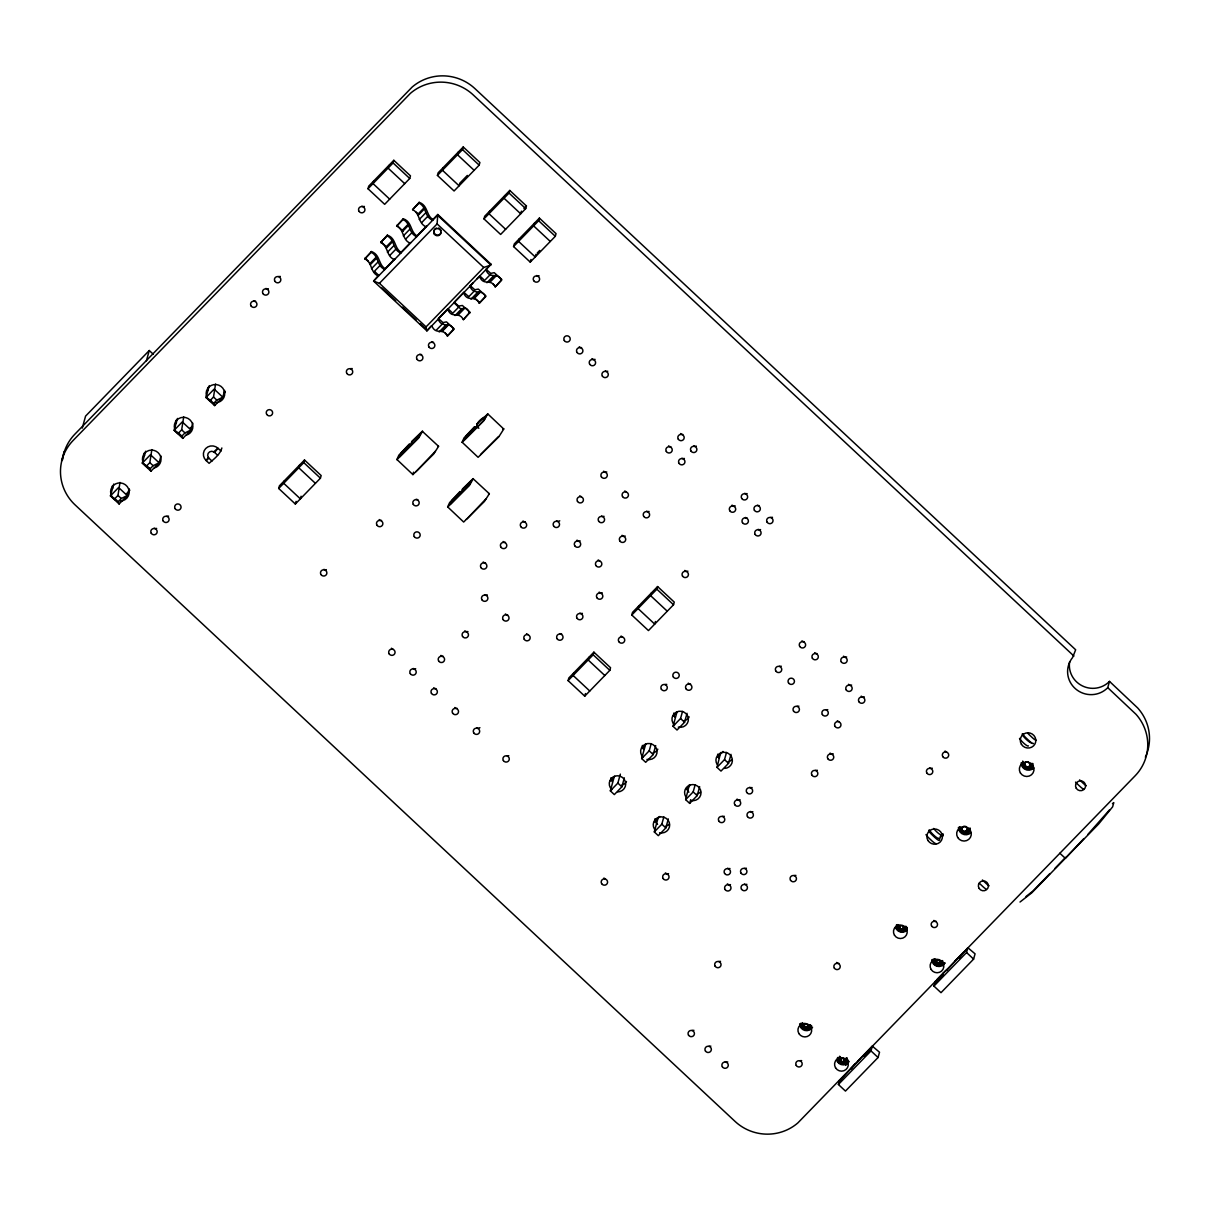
<?xml version="1.0" encoding="UTF-8"?>
<svg xmlns="http://www.w3.org/2000/svg" width="1210" height="1210" viewBox="0 0 1210 1210"><rect width="100%" height="100%" fill="white"/><g stroke="black" fill="none" stroke-linecap="round" stroke-linejoin="round"><path stroke-width="1.5" d="M431.032 326.095L426.903 330.874L426.056 326.897L483.728 267.486L490.852 265.02L437.551 215.229L373.603 281.098L379.426 283.321L437.097 223.926L437.763 214.488L491.063 264.264L426.903 330.874L373.603 281.098L377.732 276.303M113.74 484.045L110.443 495.903L114.859 498.626L117.975 495.419L120.002 482.427M145.578 451.239L142.296 463.097L146.713 465.82L149.828 462.628L151.855 449.621M177.431 418.448L174.149 430.291L178.566 433.029L181.666 429.822L183.708 416.83M209.285 385.642L205.987 397.5L210.404 400.223L213.52 397.016L215.546 384.024M802.411 1023.146L804.242 1025.339L800.99 1023.357C799.356 1029.211 808.431 1032.659 811.169 1027.245C808.31 1028.303 806.692 1021.195 804.242 1025.339C804.59 1030.209 809.445 1024.658 811.668 1025.944L807.841 1025.747L810.488 1024.946M839.044 1057.374C839.407 1061.578 844.398 1055.634 844.444 1060.444C841.918 1064.588 840.133 1057.525 837.622 1057.585C835.808 1064.255 846.879 1066.948 848.316 1060.172M897.956 924.742L899.786 926.951L896.534 924.954C894.901 930.823 903.976 934.271 906.713 928.856C903.855 929.9 902.236 922.791 899.786 926.951C900.134 931.821 904.989 926.27 907.213 927.541L903.386 927.344L906.033 926.542M940.034 961.572L938.264 963.402L936.374 961.632L938.143 959.817L940.034 961.572L942.59 961.708M970.314 828.169L967.41 828.789C967.592 832.737 961.012 831.981 961.995 828.184L959.485 826.974C957.67 833.645 968.741 836.352 970.178 829.576L967.41 828.789L966.548 826.899M1022.178 762.406C1020.363 769.091 1031.434 771.783 1032.871 765.007L1030.103 764.221L1028.001 761.665M1029.997 763.525L1033.007 763.601L1030.103 764.221C1029.559 770.437 1020.756 764.085 1026.579 761.68M61.574 460.98L64.191 451.572M82.265 428.083L85.577 416.104L149.269 350.507L153.277 354.243M146.425 360.777L149.269 350.507M129.137 488.825L127.262 495.601L119.109 503.98L110.443 495.903L118.595 487.509L127.262 495.601L121.272 498.505L118.172 501.711L119.109 503.98M160.99 456.019L159.1 462.795L150.963 471.189L142.296 463.097L150.448 454.703L159.1 462.795L153.125 465.714L150.01 468.905L150.963 471.189M192.829 423.228L190.953 429.989L182.801 438.383L174.149 430.291L182.286 421.897L190.953 429.989L184.979 432.908L181.863 436.114L182.801 438.383M224.682 390.422L222.806 397.198L214.654 405.592L205.987 397.5L214.14 389.106L222.806 397.198L216.817 400.102L213.716 403.308L214.654 405.592M221.006 451.058L218.012 448.26A8.712 8.5 15.6 0 0 205.73 448.486A8.712 8.5 15.6 0 0 206.108 460.526L209.103 463.324C213.943 458.938 220.16 454.552 221.869 447.972M278.693 488.462L279.419 485.83L304.496 459.997L321.164 475.56L320.423 478.192L295.346 504.026L278.693 488.462L303.77 462.628L304.496 459.997M284.441 480.657L283.715 483.289L300.367 498.853L301.093 496.221M368.006 188.76L368.732 186.128L393.81 160.295L410.462 175.858L409.736 178.49L384.659 204.324L368.006 188.76L393.084 162.942L393.81 160.295M373.754 180.971L373.028 183.602L389.68 199.151M299.49 465.169L298.764 467.801L315.417 483.35M388.803 165.468L388.062 168.099L404.73 183.663M295.346 504.026L296.087 501.379M378.503 276.062C369.988 272.689 372.725 262.54 364.8 258.88L371.409 251.544C380.363 254.614 378.185 264.476 385.098 268.711L384.886 269.467C376.386 266.109 379.123 255.96 371.198 252.3L371.409 251.544M394.626 258.91L394.415 259.651C385.914 256.293 388.652 246.144 380.726 242.484L387.336 235.148C396.29 238.219 394.112 248.065 401.024 252.315L400.812 253.071C392.312 249.699 395.05 239.55 387.124 235.905L387.336 235.148M410.553 242.499L410.341 243.255C401.841 239.882 404.579 229.749 396.653 226.088L403.263 218.753C412.217 221.808 410.024 231.67 416.951 235.92L416.739 236.676C408.239 233.303 410.961 223.154 403.051 219.494L403.263 218.753M426.48 226.104L426.268 226.86C417.768 223.487 420.49 213.338 412.58 209.678L419.174 202.342C428.143 205.413 425.95 215.274 432.877 219.524L432.666 220.265C424.166 216.908 426.888 206.759 418.978 203.099L419.174 202.342M437.43 175.42L438.156 172.788L463.233 146.97L479.886 162.518L479.16 165.15L454.083 190.983L437.43 175.42L462.507 149.601L463.233 146.97M443.178 167.63L442.452 170.262L459.104 185.826L459.83 183.179L467.347 175.435M458.227 152.127L457.486 154.759L474.139 170.323M409.01 444.841L410.508 444.07L401.463 452.691L399.421 457.002L418.025 438.171L420.082 433.966L411.521 442.255L411.551 443.526L411.718 441.499L422.275 431.244L438.58 446.324L433.649 454.068L412.912 474.607L396.895 459.467L398.877 455.142L409.222 444.085M447.413 336.062L454.022 328.712L446.46 321.875L442.966 322.586L438.398 318.502L438.186 319.259C442.482 329.18 449.424 320.589 453.81 329.468L447.413 336.062C443.041 327.184 436.084 335.76 431.788 325.838M413.502 472.157L412.912 474.607M483.97 218.889L484.696 216.257L509.773 190.439L526.426 205.987L525.7 208.634L500.622 234.453L483.97 218.889L509.047 193.071L509.773 190.439M489.702 211.1L488.976 213.731L505.629 229.295M447.715 309.442C452.011 319.364 458.953 310.773 463.339 319.652L469.949 312.316L462.386 305.48L458.635 306.085L454.325 302.107M463.339 319.652L469.949 312.316M504.752 195.596L504.026 198.228L520.678 213.792L521.404 211.16M479.266 303.256L485.86 295.921L478.313 289.084L474.819 289.78L470.251 285.711L470.04 286.452C474.335 296.374 481.277 287.798 485.664 296.677L479.266 303.256C474.88 294.378 467.937 302.969 463.642 293.047L463.853 292.291L468.421 296.374M495.192 286.861L501.787 279.51L494.24 272.673L490.746 273.384L486.163 269.301L485.966 270.057C490.262 279.979 497.204 271.388 501.575 280.266L495.192 286.861C490.806 277.982 483.864 286.558 479.568 276.636M513.569 246.553L514.311 243.921L539.388 218.102L556.04 233.651L555.314 236.298L530.237 262.116L513.569 246.553L538.647 220.734L539.388 218.102M519.317 238.763L518.591 241.395L535.243 256.959L535.97 254.312M474.199 427.553L475.696 426.767L466.652 435.403L464.625 439.699L481.928 422.275C494.3 409.025 469.525 424.634 478.873 428.219M476.755 426.238L476.921 424.211L487.751 413.896L503.768 429.036L498.838 436.78L478.101 457.32L462.084 442.179L464.065 437.854L474.411 426.797M459.77 492.258L461.267 491.487L452.222 500.108L450.196 504.419L468.784 485.588L470.841 481.398L462.28 489.672L462.326 490.942L462.492 488.931L473.034 478.661L489.339 493.74L484.408 501.484L463.672 522.039L447.655 506.899L449.636 502.573L459.981 491.502M534.366 223.26L533.64 225.892L550.293 241.455M530.237 262.116L530.963 259.484M568.095 680.625L568.821 677.993L593.898 652.16L610.551 667.723L609.825 670.355L584.748 696.173L568.095 680.625L593.172 654.792L593.898 652.16M573.842 672.82L573.116 675.452L589.769 691.016M588.892 657.332L588.151 659.964L604.818 675.513M584.748 696.173L585.474 693.542M631.786 615.013L632.527 612.381L657.605 586.563L674.257 602.111L673.531 604.758L648.454 630.576L631.786 615.013L656.864 589.194L657.605 586.563M638.789 605.923L638.063 608.569L654.716 624.118L655.442 621.486M651.328 593.021L650.602 595.653L667.255 611.201M624.345 777.848L621.864 786.833L614.332 794.592L610.339 790.856L614.317 776.487A6.413 1.21 44.2 0 1 614.574 776.291M610.339 790.856L617.856 783.097L620.352 774.128M655.699 745.572L653.203 754.556L645.686 762.3L641.678 758.564L645.671 744.195A6.413 1.21 44.2 0 1 645.928 743.999M641.678 758.564L649.21 750.82L651.207 743.636M687.038 713.295L684.558 722.264L677.025 730.023L673.032 726.287L677.01 711.919A6.413 1.21 44.2 0 1 677.267 711.722M673.032 726.287L680.549 718.528L682.546 711.344M668.313 818.928L665.833 827.912L658.3 835.656L654.308 831.92L658.225 817.37M654.308 831.92L661.825 824.176L663.821 816.992M699.667 786.651L697.172 795.62L689.655 803.379L685.646 799.644L689.352 784.791M689.655 803.379L690.653 799.78M685.646 799.644L693.179 791.9L695.175 784.715M731.006 754.359L728.526 763.344L720.994 771.088L717.001 767.352L720.691 752.514M717.001 767.352L724.518 759.608L726.514 752.423M857.905 1060.988L872.319 1046.136L879.519 1052.246L878.067 1057.51L845.457 1091.087L838.394 1084.493L839.725 1079.713L840.859 1080.152M864.182 1054.53L863.653 1056.406L871.17 1048.662L871.699 1046.786M838.394 1084.493L871.003 1050.915L872.319 1046.136M959.727 956.127L959.197 958.017L967.864 947.732L975.063 953.843L973.611 959.106L941.002 992.684L933.938 986.09L935.269 981.31M943.422 972.916L942.892 974.791L935.375 982.55M933.938 986.09L966.548 952.512L967.864 947.732M1025.868 767.458L1025.596 768.395L1032.281 769M1073.92 656.062L473.201 94.894A46.54 45.481 15.5 0 0 410.417 93.336L73.114 440.485A46.555 45.481 15.5 0 0 75.096 504.903L735.03 1121.383A46.54 45.481 15.5 0 0 797.829 1122.941L1135.131 775.807A46.54 45.481 15.5 0 0 1135.963 714.263L1107.755 687.673A23.277 22.733 15.5 0 1 1075.66 688.944A23.277 22.733 15.5 0 1 1072.589 657.544L1075.66 649.785L474.94 88.617A46.54 45.481 15.5 0 0 412.156 87.059L74.854 434.193A46.555 45.481 15.5 0 0 62.557 459.845M1107.755 687.673L1109.494 681.396A23.277 22.733 15.5 0 1 1069.64 661.719M1083.842 838.591L1065.329 858.329L1059.869 853.247M961.995 828.184L963.886 826.248L965.973 826.491M435.449 451.164L417.042 470.63M486.208 498.58L467.801 518.061M476.921 424.211L476.71 425.088M217.618 455.232L214.624 452.434L218.012 448.26L213.746 451.799A4.129 4.023 15.5 0 0 208.302 457.425L206.108 460.526L208.982 458.242L211.977 461.04M942.56 961.859L939.989 962.041L943.346 963.084C940.941 967.818 933.001 965.883 933.031 960.574L936.374 961.632L933.167 959.182L936.419 961.179L934.589 958.97M1109.676 809.702L1087.745 834.567M851.825 1067.583L850.978 1068.99L859.977 1059.204M947.37 969.195L946.522 970.586L955.507 960.8M498.58 436.507L480.582 454.536M364.8 258.88L371.198 252.3M380.726 242.484L387.124 235.905M396.653 226.088L403.051 219.494M412.58 209.678L418.978 203.099M369.897 263.644L376.295 257.065M385.824 247.248L392.221 240.669M401.75 230.853L408.148 224.258M417.677 214.442L424.075 207.863M370.517 264.415L376.915 257.836M386.444 248.02L392.842 241.425M402.37 231.609L408.753 225.03M418.297 215.214L424.68 208.634M371.47 268.711L377.868 262.131M387.397 252.315L393.795 245.721M403.323 235.92L409.721 229.325M419.25 219.509L425.633 212.93M373.92 271.781L380.318 265.202M389.847 255.386L396.245 248.806M405.773 238.99L412.171 232.396M421.7 222.579L428.098 216M384.251 269.588L394.702 258.834M399.92 253.465L410.356 242.711M415.575 237.326L426.011 226.573M432.545 219.857L437.763 214.488M523.915 208.574L526.426 205.987M438.852 318.033L447.987 308.626M454.521 301.895L463.657 292.487M470.176 285.772L472.792 283.079M476.71 279.056L479.311 276.364M485.845 269.649L491.063 264.264M436.371 330.118L442.754 323.524M452.283 313.708L458.681 307.128C463.067 312.044 464.927 303.135 469.737 313.072M468.209 297.312L474.607 290.733M484.136 280.917L490.534 274.322M439.154 331.948L445.552 325.354M455.081 315.553L461.479 308.958M471.008 299.142L477.405 292.563M486.934 282.747L493.332 276.152M441.62 330.829L448.018 324.25M457.546 314.434L463.929 307.854M473.458 298.038L479.856 291.444M489.385 281.627L495.782 275.048M442.315 331.298L448.713 324.704M458.242 314.887L464.64 308.308M474.169 298.492L480.552 291.912M490.08 282.096L496.478 275.502M537.225 253.026L539.736 250.44M610.369 780.843L614.317 776.775M641.935 748.324L645.883 744.256M673.516 715.806L677.464 711.737M654.549 821.908L659.798 816.493M686.115 789.389L690.063 785.32M717.681 756.87L722.945 751.455M845.624 1065.42L848.18 1062.788M942.439 965.701L944.995 963.069M855.394 1063.575L839.831 1080.953M937.145 979.374L945.933 970.329M954.705 961.3L963.478 952.255M1049.887 873.559L1032.871 891.074L1025.959 896.58M1055.12 868.175L1065.586 857.391M416.452 471.189L415.62 471.855M467.226 518.606L466.379 519.271M1112.444 803.591L1113.79 802.623L1112.625 806.843L1098.68 823.949L1031.858 892.768L1020.015 902.025M437.748 446.505L438.549 446.112M502.936 429.217L503.738 428.824M488.507 493.937L489.309 493.544M844.414 1059.506L846.955 1058.1M844.217 1059.083L846.894 1057.948M847.136 1059.173L844.489 1059.975L847.045 1060.111M462.114 442.391L483.939 420.641L487.751 413.896M396.925 459.679L418.751 437.929L422.562 431.183M447.685 507.096L469.51 485.346L473.322 478.6M903.31 926.875L906.018 926.391M939.958 961.103L942.65 960.619M807.766 1025.278L810.473 1024.794M847.03 1060.263L844.444 1060.444L847.802 1061.488L844.278 1060.867L846.97 1062.607L843.99 1061.246L845.866 1063.484L843.627 1061.548L844.55 1064.044L843.188 1061.73L843.143 1064.255L842.72 1061.805L841.706 1064.104L842.236 1061.745L840.375 1063.59L841.797 1061.578L839.211 1062.743L841.404 1061.291L838.303 1061.654L841.101 1060.928L837.713 1060.368L840.905 1060.505L837.486 1058.977L840.829 1060.036L837.622 1057.585M1032.871 765.007L1030.043 764.917L1032.357 766.308L1029.786 765.567L1031.525 767.442L1029.362 766.142L1030.406 768.32L1028.803 766.58L1029.105 768.879L1028.152 766.853L1027.683 769.091L1027.441 766.958L1026.261 768.925L1026.73 766.883L1024.93 768.41L1026.065 766.626L1023.766 767.579L1025.49 766.202L1022.858 766.49L1025.036 765.658L1022.269 765.189L1024.734 765.023L1022.042 763.812L1024.628 764.327M970.178 829.576L967.35 829.485L969.664 830.877L967.092 830.136L968.832 832.011L966.669 830.71L967.713 832.888L966.109 831.149L966.412 833.448L965.459 831.421L964.99 833.66L964.748 831.527L963.568 833.493L964.037 831.452L962.237 832.979L963.372 831.194L961.073 832.147L962.797 830.771L960.165 831.043L962.343 830.226L959.575 829.758L962.041 829.576L959.348 828.366L961.935 828.88L959.485 826.974M1027.532 767.609L1032.538 768.063M906.713 928.856L903.174 928.236L905.866 929.976L902.902 928.615L904.762 930.853L902.524 928.917L903.462 931.413L902.085 929.098L902.04 931.624L901.616 929.174L900.618 931.473L901.147 929.114L899.272 930.959L900.694 928.947L898.107 930.127L900.316 928.66L897.215 929.023L900.013 928.297L896.625 927.737L899.816 927.873L896.383 926.346L899.741 927.404L896.534 924.954M943.346 963.084L939.822 962.479L942.514 964.204L939.535 962.842L941.41 965.081L939.172 963.145L940.094 965.641L938.733 963.326L938.688 965.852L938.264 963.402L937.251 965.701L937.78 963.341L935.92 965.187L937.342 963.175L934.755 964.355L936.948 962.903L933.848 963.251L936.646 962.525L933.258 961.965L936.449 962.101L933.031 960.574M811.169 1027.245L807.63 1026.64L810.322 1028.379L807.357 1027.018L809.218 1029.256L806.979 1027.305L807.917 1029.816L806.541 1027.502L806.495 1030.028L806.072 1027.562L805.073 1029.876L805.603 1027.517L803.727 1029.362L805.149 1027.351L802.563 1028.515L804.771 1027.063L801.67 1027.426L804.468 1026.7L801.08 1026.14L804.272 1026.277L800.838 1024.749L804.196 1025.808L800.99 1023.357M213.746 451.799L214.624 452.434M1109.494 681.396L1137.703 707.986A46.54 45.481 15.5 0 1 1145.356 757.203M462.507 149.601L479.16 165.15M509.047 193.071L525.7 208.634M538.647 220.734L555.314 236.298M393.084 162.942L409.736 178.49M437.097 223.926L483.728 267.486M416.27 212.173L418.584 214.351M493.075 283.942L495.389 286.104M479.78 275.895L483.652 279.51M396.865 225.332L403.263 231.337M473.67 297.085L479.478 302.5M454.113 302.863L458.681 307.128M380.938 241.728L386.731 247.143M447.927 308.686L451.799 312.316M365.012 258.138L368.49 261.375M445.31 333.143L447.624 335.306M374.828 271.69L378.7 275.305M379.426 283.321L426.056 326.897M382.012 287.995L395.685 300.761M402.507 307.143L416.18 319.909M420.278 323.751L427.115 330.133M656.864 589.194L673.531 604.758M966.548 952.512L973.611 959.106M680.549 718.528L684.558 722.264M724.518 759.608L728.526 763.344M593.172 654.792L609.825 670.355M649.21 750.82L653.203 754.556M693.179 791.9L697.172 795.62M303.77 462.628L320.423 478.192M213.52 397.016L216.817 400.102M210.404 400.223L213.716 403.308M617.856 783.097L621.864 786.833M661.825 824.176L665.833 827.912M871.003 1050.915L878.067 1057.51M181.666 429.822L184.979 432.908M178.566 433.029L181.863 436.114M149.828 462.628L153.125 465.714M146.713 465.82L150.01 468.905M117.975 495.419L121.272 498.505M114.859 498.626L118.172 501.711M934.649 958.834L936.585 960.74M898.017 924.591L899.953 926.512M839.105 1057.222L841.041 1059.143L839.664 1056.481M802.472 1022.995L804.408 1024.915M208.302 457.425L208.982 458.242M1022.692 761.105L1024.688 763.616M839.755 1056.345L841.328 1058.765M1031.328 766.021L1031.359 766.399A4.583 0.862 44.2 0 0 1031.631 766.943M906.925 928.1A5.49 5.369 15.5 0 1 896.595 925.59M943.558 962.328A5.49 5.369 15.5 0 1 933.243 959.817M810.534 1027.623A5.49 5.369 15.5 0 1 801.05 1023.993M848.013 1060.731A5.49 5.369 15.5 0 1 837.925 1059.612M441.09 232.38A3.66 3.585 15.5 0 1 435.025 234.09A3.66 3.585 15.5 0 1 436.477 228.055M438.368 228.024A3.66 3.585 15.5 0 1 440.047 228.932M440.652 229.658A3.66 3.585 15.5 0 1 441.045 230.52M1031.525 742.637A6.413 1.21 44.2 0 1 1026.503 739.597A6.413 1.21 44.2 0 1 1022.208 733.925M938.748 838.197A6.413 1.21 44.2 0 1 934.332 835.717A6.413 1.21 44.2 0 1 929.477 829.969M941.879 834.976A6.413 1.21 44.2 0 1 938.658 833.493A6.413 1.21 44.2 0 1 933.666 828.457M1028.394 745.859A6.413 1.21 44.2 0 1 1024.583 743.908A6.413 1.21 44.2 0 1 1019.516 738.402M942.923 834.703A25.652 25.062 15.5 0 1 941.879 833.902M928.735 830.317A5.49 1.028 44.2 0 0 932.426 835.187L935.088 837.668A5.49 1.028 44.2 0 0 939.399 840.269L940.866 835.006A5.49 1.028 44.2 0 1 943.134 835.898M1083.797 789.283A5.49 1.028 44.2 0 1 1080.182 786.606L1077.52 784.125A5.49 1.028 44.2 0 1 1075.554 782.099M1033.446 743.424A5.49 1.028 44.2 0 1 1029.135 740.822L1026.458 738.327A5.49 1.028 44.2 0 1 1022.828 733.88M982.444 879.972A5.49 1.028 44.2 0 0 983.473 880.971L986.135 883.466A5.49 1.028 44.2 0 0 989.054 885.765M1027.638 733.078A5.49 1.028 44.2 0 0 1029.604 735.105L1032.266 737.586A5.49 1.028 44.2 0 0 1036.35 740.369M1079.622 779.89A5.49 1.028 44.2 0 0 1080.651 780.889L1083.313 783.384A5.49 1.028 44.2 0 0 1086.232 785.698M985.923 889.002A5.49 1.028 44.2 0 1 983.004 886.688L980.342 884.207A5.49 1.028 44.2 0 1 979.313 883.194M936.041 843.672A5.49 1.028 44.2 0 1 931.957 840.905L929.295 838.409A5.49 1.028 44.2 0 1 925.983 834.613M1031.994 765.748A5.49 5.369 15.5 0 1 1022.737 763.495M970.133 829.183A5.49 5.369 15.5 0 1 960.044 828.063M115.495 499.972A9.317 9.09 15.5 0 1 113.71 485.134A9.317 9.09 15.5 0 1 128.517 488.734A9.317 9.09 15.5 0 1 120.168 501.106M129.818 490.126A9.317 9.09 15.5 0 1 126.521 493.529M112.727 488.235A9.317 9.09 15.5 0 1 112.349 485.891M433.498 342.248A3.207 3.131 15.5 0 1 431.894 341.855M936.177 921.294A3.207 3.131 15.5 0 1 933.878 920.417M421.564 354.545A3.207 3.131 15.5 0 1 419.946 354.152M561.667 633.995A3.207 3.131 15.5 0 1 560.064 633.601M268.363 288.721A3.207 3.131 15.5 0 1 265.913 288.449M720.525 961.33A3.207 3.131 15.5 0 1 718.861 961.36M255.582 301.154A3.207 3.131 15.5 0 1 253.979 300.761M943.225 834.023A7.789 7.608 15.5 0 1 940.457 836.866M581.556 347.633A3.207 3.131 15.5 0 1 579.272 346.756M599.646 560.699A3.207 3.131 15.5 0 1 598.194 559.912M607.768 371.228A3.207 3.131 15.5 0 1 605.333 370.956M690.562 684.028A3.207 3.131 15.5 0 1 688.278 683.151M280.296 276.424A3.207 3.131 15.5 0 1 278.648 276.455M626.477 781.463A8.243 8.062 15.5 0 1 621.592 785.32M612.23 781.721A8.243 8.062 15.5 0 1 611.005 777.712M611.837 789.646A8.243 8.062 15.5 0 1 613.152 776.926A8.243 8.062 15.5 0 1 625.373 781.615A8.243 8.062 15.5 0 1 617.735 791.915M392.872 649.014A3.207 3.131 15.5 0 1 391.42 648.227M827.746 709.65A3.207 3.131 15.5 0 1 826.097 709.68M559.761 520.814A3.207 3.131 15.5 0 1 556.57 520.875M816.977 653.551A3.207 3.131 15.5 0 1 814.678 652.674M415.68 668.752A3.207 3.131 15.5 0 1 413.245 668.48M851.643 685.057A3.207 3.131 15.5 0 1 848.528 684.3M740.172 799.855A3.207 3.131 15.5 0 1 737.056 799.099M479.901 727.694A3.207 3.131 15.5 0 1 476.71 727.755M752.862 811.713A3.207 3.131 15.5 0 1 750.427 811.441M580.15 540.9A3.207 3.131 15.5 0 1 577.034 540.144M752.106 787.544A3.207 3.131 15.5 0 1 749.671 787.286M666.755 684.361A3.207 3.131 15.5 0 1 665.107 684.391M595.078 359.37A3.207 3.131 15.5 0 1 591.962 358.614M174.694 428.915A9.317 9.09 15.5 0 1 180.91 417.647A9.317 9.09 15.5 0 1 192.481 423.878A9.317 9.09 15.5 0 1 186.264 435.161M179.186 434.375A9.317 9.09 15.5 0 1 175.677 431.108M192.103 426.449A9.317 9.09 15.5 0 1 190.212 427.932M176.433 422.638A9.317 9.09 15.5 0 1 176.04 420.293M727.739 1061.911A3.207 3.131 15.5 0 1 725.304 1061.639M581.239 496.569A3.207 3.131 15.5 0 1 579.771 495.782M710.83 1046.105A3.207 3.131 15.5 0 1 709.166 1046.136M485.528 562.862A3.207 3.131 15.5 0 1 483.229 561.985M729.978 868.508A3.207 3.131 15.5 0 1 727.528 868.251M604.047 516.307A3.207 3.131 15.5 0 1 601.597 516.035M693.905 1030.285A3.207 3.131 15.5 0 1 692.241 1030.315M700.545 791.945A8.243 8.062 15.5 0 1 696.915 794.108M688.898 792.157A8.243 8.062 15.5 0 1 686.66 788.587M685.798 796.8A8.243 8.062 15.5 0 1 690.426 784.882A8.243 8.062 15.5 0 1 701.029 792.49A8.243 8.062 15.5 0 1 690.91 800.46M746.389 868.22A3.207 3.131 15.5 0 1 744.74 868.251M625.192 536.06A3.207 3.131 15.5 0 1 622.076 535.304M798.887 706.141A3.207 3.131 15.5 0 1 797.224 706.171M487.343 594.942A3.207 3.131 15.5 0 1 484.908 594.67M746.888 884.328A3.207 3.131 15.5 0 1 744.452 884.056M649.074 511.467A3.207 3.131 15.5 0 1 646.639 511.195M730.477 884.616A3.207 3.131 15.5 0 1 727.361 883.86M689.171 716.895A8.243 8.062 15.5 0 1 684.285 720.752M674.923 717.152A8.243 8.062 15.5 0 1 673.698 713.144M674.53 725.077A8.243 8.062 15.5 0 1 676.481 712.024A8.243 8.062 15.5 0 1 688.354 718.422A8.243 8.062 15.5 0 1 678.296 727.104M682.833 434.42A3.207 3.131 15.5 0 1 680.549 433.543M626.266 491.729A3.207 3.131 15.5 0 1 624.814 490.942M696.355 446.157A3.207 3.131 15.5 0 1 693.92 445.885M505.432 542.352A3.207 3.131 15.5 0 1 503.133 541.475M684.406 458.454A3.207 3.131 15.5 0 1 681.971 458.197M606.77 471.945A3.207 3.131 15.5 0 1 603.654 471.189M670.9 446.732A3.207 3.131 15.5 0 1 668.601 445.855M731.884 759.668A8.243 8.062 15.5 0 1 728.269 761.816M718.891 758.231A8.243 8.062 15.5 0 1 717.666 754.208M717.152 764.508A8.243 8.062 15.5 0 1 721.099 752.817A8.243 8.062 15.5 0 1 732.216 758.806A8.243 8.062 15.5 0 1 724.397 768.41M864.333 696.899A3.207 3.131 15.5 0 1 861.217 696.143M457.168 708.379A3.207 3.131 15.5 0 1 454.869 707.502M838.787 721.538A3.207 3.131 15.5 0 1 837.32 720.752M525.337 521.858A3.207 3.131 15.5 0 1 523.038 520.981M781.221 666.181A3.207 3.131 15.5 0 1 779.558 666.211M436.008 688.626A3.207 3.131 15.5 0 1 433.724 687.749M804.272 641.708A3.207 3.131 15.5 0 1 801.988 640.816M211.039 401.569A9.317 9.09 15.5 0 1 209.254 386.731A9.317 9.09 15.5 0 1 224.062 390.331A9.317 9.09 15.5 0 1 215.713 402.718M225.362 391.722A9.317 9.09 15.5 0 1 223.941 393.643M208.271 389.847A9.317 9.09 15.5 0 1 207.893 387.487M668.51 873.65A3.207 3.131 15.5 0 1 665.394 872.894M735.181 505.886A3.207 3.131 15.5 0 1 732.065 505.13M724.245 816.251A3.207 3.131 15.5 0 1 722.582 816.281M467.937 631.544A3.207 3.131 15.5 0 1 464.821 630.788M417.843 499.624A3.207 3.131 15.5 0 1 416.225 499.231M747.039 517.865A3.207 3.131 15.5 0 1 745.42 517.472M443.223 656.274A3.207 3.131 15.5 0 1 440.939 655.396M539.085 275.789A3.207 3.131 15.5 0 1 536.65 275.517M657.832 749.187A8.243 8.062 15.5 0 1 652.946 753.028M643.569 749.444A8.243 8.062 15.5 0 1 642.344 745.42M643.191 757.369A8.243 8.062 15.5 0 1 645.127 744.301A8.243 8.062 15.5 0 1 657.015 750.699A8.243 8.062 15.5 0 1 646.942 759.396M364.407 206.426A3.207 3.131 15.5 0 1 361.956 206.154M817.31 770.256A3.207 3.131 15.5 0 1 815.646 770.286M582.403 613.364A3.207 3.131 15.5 0 1 579.968 613.107M156.65 528.407A3.207 3.131 15.5 0 1 154.214 528.135M932.26 768.184A3.207 3.131 15.5 0 1 929.824 767.911M168.583 516.11A3.207 3.131 15.5 0 1 166.935 516.141M326.352 569.653A3.207 3.131 15.5 0 1 323.917 569.381M946.538 751.818A3.207 3.131 15.5 0 1 945.071 751.032M352.216 368.536A3.207 3.131 15.5 0 1 350.552 368.566M602.308 592.87A3.207 3.131 15.5 0 1 599.192 592.114M381.513 520.421A3.207 3.131 15.5 0 1 379.214 519.544M833.236 753.86A3.207 3.131 15.5 0 1 830.105 753.104M142.84 461.721A9.317 9.09 15.5 0 1 149.057 450.453A9.317 9.09 15.5 0 1 160.643 456.684A9.317 9.09 15.5 0 1 154.411 467.952M149.601 468.043A9.317 9.09 15.5 0 1 143.839 463.899M144.58 455.444A9.317 9.09 15.5 0 1 144.187 453.084M622.545 636.823A3.207 3.131 15.5 0 1 621.093 636.036M747.114 493.589A3.207 3.131 15.5 0 1 744.679 493.317M508.76 755.69A3.207 3.131 15.5 0 1 507.096 755.721M527.999 634.494A3.207 3.131 15.5 0 1 526.531 633.707M605.393 878.823A3.207 3.131 15.5 0 1 603.941 878.036M758.988 505.553A3.207 3.131 15.5 0 1 757.369 505.175M801.64 1060.58A3.207 3.131 15.5 0 1 799.991 1060.61M669.19 824.237A8.243 8.062 15.5 0 1 665.576 826.385M657.559 824.449A8.243 8.062 15.5 0 1 654.973 818.777M654.459 829.077A8.243 8.062 15.5 0 1 659.087 817.158A8.243 8.062 15.5 0 1 669.69 824.766A8.243 8.062 15.5 0 1 659.571 832.752M838.893 963.326A3.207 3.131 15.5 0 1 836.594 962.449M772.494 517.29A3.207 3.131 15.5 0 1 770.846 517.32M795.908 875.375A3.207 3.131 15.5 0 1 794.259 875.405M507.671 614.831A3.207 3.131 15.5 0 1 505.387 613.954M687.9 571.18A3.207 3.131 15.5 0 1 684.784 570.424M760.561 529.587A3.207 3.131 15.5 0 1 758.125 529.33M846.652 656.939A3.207 3.131 15.5 0 1 843.536 656.183M971.07 832.571A7.351 7.184 15.5 0 1 958.396 827.474M944.753 963.054A6.882 6.731 15.5 0 1 931.851 959.621M907.092 930.172A6.882 6.731 15.5 0 1 895.415 927.072M849.208 1061.457A6.882 6.731 15.5 0 1 836.518 1059.703M812.56 1027.214A6.882 6.731 15.5 0 1 799.659 1023.796M1033.764 768.002A7.351 7.184 15.5 0 1 1021.089 762.905M434.239 234.014A3.66 3.585 15.5 0 0 440.576 233.908A3.66 3.585 15.5 0 0 437.249 228.584A3.66 3.585 15.5 0 0 434.239 234.014M428.945 347.013A3.207 3.131 15.5 0 0 434.481 346.907A3.207 3.131 15.5 0 0 431.562 342.248A3.207 3.131 15.5 0 0 428.945 347.013M931.609 926.058A3.207 3.131 15.5 0 0 937.16 925.952A3.207 3.131 15.5 0 0 934.241 921.309A3.207 3.131 15.5 0 0 931.609 926.058M416.996 359.31A3.207 3.131 15.5 0 0 422.547 359.204A3.207 3.131 15.5 0 0 419.628 354.56A3.207 3.131 15.5 0 0 416.996 359.31M557.114 638.759A3.207 3.131 15.5 0 0 562.65 638.653A3.207 3.131 15.5 0 0 559.731 633.995A3.207 3.131 15.5 0 0 557.114 638.759M262.963 293.606A3.207 3.131 15.5 0 0 268.514 293.516A3.207 3.131 15.5 0 0 265.595 288.857A3.207 3.131 15.5 0 0 262.963 293.606M715.14 966.215A3.207 3.131 15.5 0 0 720.676 966.125A3.207 3.131 15.5 0 0 717.757 961.466A3.207 3.131 15.5 0 0 715.14 966.215M251.03 305.903A3.207 3.131 15.5 0 0 256.565 305.812A3.207 3.131 15.5 0 0 253.646 301.154A3.207 3.131 15.5 0 0 251.03 305.903M928.025 840.542A7.789 7.608 15.5 0 0 941.486 840.3A7.789 7.608 15.5 0 0 934.392 828.986A7.789 7.608 15.5 0 0 928.025 840.542M564.299 340.539A3.207 3.131 15.5 0 0 569.849 340.433A3.207 3.131 15.5 0 0 566.93 335.79A3.207 3.131 15.5 0 0 564.299 340.539M673.32 676.95A3.207 3.131 15.5 0 0 678.855 676.844A3.207 3.131 15.5 0 0 675.936 672.185A3.207 3.131 15.5 0 0 673.32 676.95M576.989 352.397A3.207 3.131 15.5 0 0 582.539 352.291A3.207 3.131 15.5 0 0 579.62 347.633A3.207 3.131 15.5 0 0 576.989 352.397M595.925 565.554A3.207 3.131 15.5 0 0 601.461 565.448A3.207 3.131 15.5 0 0 598.542 560.79A3.207 3.131 15.5 0 0 595.925 565.554M602.383 376.113A3.207 3.131 15.5 0 0 607.919 376.007A3.207 3.131 15.5 0 0 605 371.349A3.207 3.131 15.5 0 0 602.383 376.113M686.01 688.792A3.207 3.131 15.5 0 0 691.545 688.702A3.207 3.131 15.5 0 0 688.626 684.043A3.207 3.131 15.5 0 0 686.01 688.792M274.912 281.31A3.207 3.131 15.5 0 0 280.463 281.204A3.207 3.131 15.5 0 0 277.544 276.546A3.207 3.131 15.5 0 0 274.912 281.31M788.527 682.924A3.207 3.131 15.5 0 0 794.062 682.818A3.207 3.131 15.5 0 0 791.143 678.16A3.207 3.131 15.5 0 0 788.527 682.924M389.151 653.869A3.207 3.131 15.5 0 0 394.687 653.778A3.207 3.131 15.5 0 0 391.768 649.12A3.207 3.131 15.5 0 0 389.151 653.869M822.361 714.535A3.207 3.131 15.5 0 0 827.912 714.429A3.207 3.131 15.5 0 0 824.993 709.771A3.207 3.131 15.5 0 0 822.361 714.535M553.62 526.032A3.207 3.131 15.5 0 0 559.156 525.927A3.207 3.131 15.5 0 0 556.237 521.268A3.207 3.131 15.5 0 0 553.62 526.032M812.409 658.316A3.207 3.131 15.5 0 0 817.945 658.225A3.207 3.131 15.5 0 0 815.041 653.566A3.207 3.131 15.5 0 0 812.409 658.316M410.296 673.637A3.207 3.131 15.5 0 0 415.847 673.531A3.207 3.131 15.5 0 0 412.928 668.873A3.207 3.131 15.5 0 0 410.296 673.637M846.244 689.942A3.207 3.131 15.5 0 0 851.795 689.836A3.207 3.131 15.5 0 0 848.875 685.178A3.207 3.131 15.5 0 0 846.244 689.942M1021.437 744.347A7.789 7.608 15.5 0 0 1034.898 744.105A7.789 7.608 15.5 0 0 1027.804 732.791A7.789 7.608 15.5 0 0 1021.437 744.347M734.788 804.741A3.207 3.131 15.5 0 0 740.323 804.635A3.207 3.131 15.5 0 0 737.404 799.976A3.207 3.131 15.5 0 0 734.788 804.741M473.76 732.912A3.207 3.131 15.5 0 0 479.296 732.806A3.207 3.131 15.5 0 0 476.377 728.148A3.207 3.131 15.5 0 0 473.76 732.912M747.477 816.599A3.207 3.131 15.5 0 0 753.013 816.493A3.207 3.131 15.5 0 0 750.094 811.834A3.207 3.131 15.5 0 0 747.477 816.599M574.765 545.786A3.207 3.131 15.5 0 0 580.316 545.695A3.207 3.131 15.5 0 0 577.397 541.036A3.207 3.131 15.5 0 0 574.765 545.786M746.721 792.429A3.207 3.131 15.5 0 0 752.272 792.338A3.207 3.131 15.5 0 0 749.353 787.68A3.207 3.131 15.5 0 0 746.721 792.429M661.371 689.246A3.207 3.131 15.5 0 0 666.907 689.14A3.207 3.131 15.5 0 0 664.003 684.482A3.207 3.131 15.5 0 0 661.371 689.246M589.693 364.255A3.207 3.131 15.5 0 0 595.229 364.149A3.207 3.131 15.5 0 0 592.31 359.491A3.207 3.131 15.5 0 0 589.693 364.255M722.355 1066.797A3.207 3.131 15.5 0 0 727.906 1066.691A3.207 3.131 15.5 0 0 724.987 1062.032A3.207 3.131 15.5 0 0 722.355 1066.797M577.503 501.424A3.207 3.131 15.5 0 0 583.038 501.333A3.207 3.131 15.5 0 0 580.135 496.675A3.207 3.131 15.5 0 0 577.503 501.424M705.43 1050.991A3.207 3.131 15.5 0 0 710.981 1050.885A3.207 3.131 15.5 0 0 708.062 1046.226A3.207 3.131 15.5 0 0 705.43 1050.991M480.96 567.626A3.207 3.131 15.5 0 0 486.511 567.52A3.207 3.131 15.5 0 0 483.592 562.862A3.207 3.131 15.5 0 0 480.96 567.626M724.578 873.393A3.207 3.131 15.5 0 0 730.129 873.302A3.207 3.131 15.5 0 0 727.21 868.644A3.207 3.131 15.5 0 0 724.578 873.393M598.648 521.192A3.207 3.131 15.5 0 0 604.198 521.087A3.207 3.131 15.5 0 0 601.279 516.428A3.207 3.131 15.5 0 0 598.648 521.192M688.52 1035.17A3.207 3.131 15.5 0 0 694.056 1035.079A3.207 3.131 15.5 0 0 691.137 1030.421A3.207 3.131 15.5 0 0 688.52 1035.17M741.004 873.106A3.207 3.131 15.5 0 0 746.555 873A3.207 3.131 15.5 0 0 743.636 868.341A3.207 3.131 15.5 0 0 741.004 873.106M619.807 540.946A3.207 3.131 15.5 0 0 625.343 540.855A3.207 3.131 15.5 0 0 622.439 536.196A3.207 3.131 15.5 0 0 619.807 540.946M793.503 711.026A3.207 3.131 15.5 0 0 799.039 710.936A3.207 3.131 15.5 0 0 796.12 706.277A3.207 3.131 15.5 0 0 793.503 711.026M481.958 599.827A3.207 3.131 15.5 0 0 487.509 599.736A3.207 3.131 15.5 0 0 484.59 595.078A3.207 3.131 15.5 0 0 481.958 599.827M741.503 889.214A3.207 3.131 15.5 0 0 747.054 889.108A3.207 3.131 15.5 0 0 744.135 884.449A3.207 3.131 15.5 0 0 741.503 889.214M643.69 516.352A3.207 3.131 15.5 0 0 649.241 516.246A3.207 3.131 15.5 0 0 646.322 511.588A3.207 3.131 15.5 0 0 643.69 516.352M725.077 889.501A3.207 3.131 15.5 0 0 730.628 889.395A3.207 3.131 15.5 0 0 727.709 884.752A3.207 3.131 15.5 0 0 725.077 889.501M678.281 439.185A3.207 3.131 15.5 0 0 683.816 439.094A3.207 3.131 15.5 0 0 680.897 434.435A3.207 3.131 15.5 0 0 678.281 439.185M622.545 496.584A3.207 3.131 15.5 0 0 628.081 496.493A3.207 3.131 15.5 0 0 625.162 491.835A3.207 3.131 15.5 0 0 622.545 496.584M690.97 451.043A3.207 3.131 15.5 0 0 696.506 450.952A3.207 3.131 15.5 0 0 693.587 446.293A3.207 3.131 15.5 0 0 690.97 451.043M500.864 547.117A3.207 3.131 15.5 0 0 506.415 547.026A3.207 3.131 15.5 0 0 503.496 542.367A3.207 3.131 15.5 0 0 500.864 547.117M679.022 463.339A3.207 3.131 15.5 0 0 684.573 463.248A3.207 3.131 15.5 0 0 681.654 458.59A3.207 3.131 15.5 0 0 679.022 463.339M601.385 476.831A3.207 3.131 15.5 0 0 606.936 476.725A3.207 3.131 15.5 0 0 604.017 472.066A3.207 3.131 15.5 0 0 601.385 476.831M666.332 451.496A3.207 3.131 15.5 0 0 671.868 451.39A3.207 3.131 15.5 0 0 668.964 446.732A3.207 3.131 15.5 0 0 666.332 451.496M858.949 701.785A3.207 3.131 15.5 0 0 864.484 701.694A3.207 3.131 15.5 0 0 861.565 697.036A3.207 3.131 15.5 0 0 858.949 701.785M452.601 713.144A3.207 3.131 15.5 0 0 458.151 713.053A3.207 3.131 15.5 0 0 455.232 708.394A3.207 3.131 15.5 0 0 452.601 713.144M835.051 726.393A3.207 3.131 15.5 0 0 840.602 726.287A3.207 3.131 15.5 0 0 837.683 721.629A3.207 3.131 15.5 0 0 835.051 726.393M520.769 526.622A3.207 3.131 15.5 0 0 526.32 526.516A3.207 3.131 15.5 0 0 523.401 521.873A3.207 3.131 15.5 0 0 520.769 526.622M775.837 671.066A3.207 3.131 15.5 0 0 781.373 670.96A3.207 3.131 15.5 0 0 778.453 666.302A3.207 3.131 15.5 0 0 775.837 671.066M431.456 693.39A3.207 3.131 15.5 0 0 436.992 693.285A3.207 3.131 15.5 0 0 434.072 688.626A3.207 3.131 15.5 0 0 431.456 693.39M799.719 646.458A3.207 3.131 15.5 0 0 805.255 646.367A3.207 3.131 15.5 0 0 802.336 641.708A3.207 3.131 15.5 0 0 799.719 646.458M663.125 878.536A3.207 3.131 15.5 0 0 668.661 878.43A3.207 3.131 15.5 0 0 665.757 873.771A3.207 3.131 15.5 0 0 663.125 878.536M729.781 510.771A3.207 3.131 15.5 0 0 735.332 510.665A3.207 3.131 15.5 0 0 732.413 506.007A3.207 3.131 15.5 0 0 729.781 510.771M718.861 821.136A3.207 3.131 15.5 0 0 724.397 821.03A3.207 3.131 15.5 0 0 721.478 816.372A3.207 3.131 15.5 0 0 718.861 821.136M979.102 888.397A5.037 4.931 15.5 0 0 987.814 888.231A5.037 4.931 15.5 0 0 983.231 880.91A5.037 4.931 15.5 0 0 979.102 888.397M266.714 414.395A3.207 3.131 15.5 0 0 272.25 414.289A3.207 3.131 15.5 0 0 269.331 409.63A3.207 3.131 15.5 0 0 266.714 414.395M462.553 636.43A3.207 3.131 15.5 0 0 468.089 636.339A3.207 3.131 15.5 0 0 465.185 631.68A3.207 3.131 15.5 0 0 462.553 636.43M413.276 504.389A3.207 3.131 15.5 0 0 418.811 504.298A3.207 3.131 15.5 0 0 415.907 499.639A3.207 3.131 15.5 0 0 413.276 504.389M742.471 522.629A3.207 3.131 15.5 0 0 748.022 522.523A3.207 3.131 15.5 0 0 745.103 517.865A3.207 3.131 15.5 0 0 742.471 522.629M438.67 661.038A3.207 3.131 15.5 0 0 444.206 660.932A3.207 3.131 15.5 0 0 441.287 656.274A3.207 3.131 15.5 0 0 438.67 661.038M533.701 280.675A3.207 3.131 15.5 0 0 539.236 280.569A3.207 3.131 15.5 0 0 536.317 275.91A3.207 3.131 15.5 0 0 533.701 280.675M359.007 211.311A3.207 3.131 15.5 0 0 364.558 211.221A3.207 3.131 15.5 0 0 361.639 206.562A3.207 3.131 15.5 0 0 359.007 211.311M811.91 775.141A3.207 3.131 15.5 0 0 817.461 775.05A3.207 3.131 15.5 0 0 814.542 770.392A3.207 3.131 15.5 0 0 811.91 775.141M175.147 508.684A3.207 3.131 15.5 0 0 180.683 508.593A3.207 3.131 15.5 0 0 177.779 503.935A3.207 3.131 15.5 0 0 175.147 508.684M577.019 618.25A3.207 3.131 15.5 0 0 582.555 618.159A3.207 3.131 15.5 0 0 579.635 613.5A3.207 3.131 15.5 0 0 577.019 618.25M151.265 533.292A3.207 3.131 15.5 0 0 156.801 533.186A3.207 3.131 15.5 0 0 153.882 528.528A3.207 3.131 15.5 0 0 151.265 533.292M926.875 773.069A3.207 3.131 15.5 0 0 932.426 772.978A3.207 3.131 15.5 0 0 929.507 768.32A3.207 3.131 15.5 0 0 926.875 773.069M163.199 520.996A3.207 3.131 15.5 0 0 168.75 520.89A3.207 3.131 15.5 0 0 165.831 516.231A3.207 3.131 15.5 0 0 163.199 520.996M1076.28 788.315A5.037 4.931 15.5 0 0 1084.992 788.164A5.037 4.931 15.5 0 0 1080.409 780.843A5.037 4.931 15.5 0 0 1076.28 788.315M320.968 574.538A3.207 3.131 15.5 0 0 326.503 574.432A3.207 3.131 15.5 0 0 323.584 569.774A3.207 3.131 15.5 0 0 320.968 574.538M942.802 756.673A3.207 3.131 15.5 0 0 948.337 756.568A3.207 3.131 15.5 0 0 945.433 751.909A3.207 3.131 15.5 0 0 942.802 756.673M346.831 373.421A3.207 3.131 15.5 0 0 352.367 373.315A3.207 3.131 15.5 0 0 349.448 368.672A3.207 3.131 15.5 0 0 346.831 373.421M596.923 597.755A3.207 3.131 15.5 0 0 602.459 597.649A3.207 3.131 15.5 0 0 599.54 593.006A3.207 3.131 15.5 0 0 596.923 597.755M376.945 525.185A3.207 3.131 15.5 0 0 382.496 525.095A3.207 3.131 15.5 0 0 379.577 520.436A3.207 3.131 15.5 0 0 376.945 525.185M827.837 758.746A3.207 3.131 15.5 0 0 833.387 758.64A3.207 3.131 15.5 0 0 830.468 753.996A3.207 3.131 15.5 0 0 827.837 758.746M414.274 536.605A3.207 3.131 15.5 0 0 419.81 536.499A3.207 3.131 15.5 0 0 416.905 531.84A3.207 3.131 15.5 0 0 414.274 536.605M618.824 641.678A3.207 3.131 15.5 0 0 624.36 641.572A3.207 3.131 15.5 0 0 621.441 636.914A3.207 3.131 15.5 0 0 618.824 641.678M741.73 498.475A3.207 3.131 15.5 0 0 747.266 498.369A3.207 3.131 15.5 0 0 744.362 493.71A3.207 3.131 15.5 0 0 741.73 498.475M503.375 760.576A3.207 3.131 15.5 0 0 508.911 760.47A3.207 3.131 15.5 0 0 505.992 755.811A3.207 3.131 15.5 0 0 503.375 760.576M524.263 639.349A3.207 3.131 15.5 0 0 529.798 639.243A3.207 3.131 15.5 0 0 526.894 634.6A3.207 3.131 15.5 0 0 524.263 639.349M601.657 883.678A3.207 3.131 15.5 0 0 607.208 883.572A3.207 3.131 15.5 0 0 604.289 878.914A3.207 3.131 15.5 0 0 601.657 883.678M754.42 510.317A3.207 3.131 15.5 0 0 759.971 510.227A3.207 3.131 15.5 0 0 757.052 505.568A3.207 3.131 15.5 0 0 754.42 510.317M796.256 1065.466A3.207 3.131 15.5 0 0 801.807 1065.36A3.207 3.131 15.5 0 0 798.887 1060.701A3.207 3.131 15.5 0 0 796.256 1065.466M834.325 968.091A3.207 3.131 15.5 0 0 839.861 968A3.207 3.131 15.5 0 0 836.957 963.341A3.207 3.131 15.5 0 0 834.325 968.091M767.11 522.175A3.207 3.131 15.5 0 0 772.661 522.085A3.207 3.131 15.5 0 0 769.741 517.426A3.207 3.131 15.5 0 0 767.11 522.175M790.523 880.26A3.207 3.131 15.5 0 0 796.074 880.169A3.207 3.131 15.5 0 0 793.155 875.511A3.207 3.131 15.5 0 0 790.523 880.26M503.103 619.596A3.207 3.131 15.5 0 0 508.654 619.49A3.207 3.131 15.5 0 0 505.735 614.831A3.207 3.131 15.5 0 0 503.103 619.596M682.516 576.066A3.207 3.131 15.5 0 0 688.051 575.975A3.207 3.131 15.5 0 0 685.132 571.317A3.207 3.131 15.5 0 0 682.516 576.066M755.176 534.472A3.207 3.131 15.5 0 0 760.712 534.381A3.207 3.131 15.5 0 0 757.793 529.723A3.207 3.131 15.5 0 0 755.176 534.472M841.268 661.825A3.207 3.131 15.5 0 0 846.818 661.734A3.207 3.131 15.5 0 0 843.899 657.075A3.207 3.131 15.5 0 0 841.268 661.825M957.7 837.501A7.351 7.184 15.5 0 0 970.405 837.411A7.351 7.184 15.5 0 0 963.841 826.672A7.351 7.184 15.5 0 0 957.7 837.501M931.095 969.422A6.882 6.731 15.5 0 0 942.998 969.331A6.882 6.731 15.5 0 0 936.842 959.273A6.882 6.731 15.5 0 0 931.095 969.422M894.462 935.194A6.882 6.731 15.5 0 0 906.366 935.103A6.882 6.731 15.5 0 0 900.21 925.03A6.882 6.731 15.5 0 0 894.462 935.194M835.55 1067.825A6.882 6.731 15.5 0 0 847.454 1067.734A6.882 6.731 15.5 0 0 841.298 1057.661A6.882 6.731 15.5 0 0 835.55 1067.825M798.918 1033.597A6.882 6.731 15.5 0 0 810.821 1033.506A6.882 6.731 15.5 0 0 804.665 1023.433A6.882 6.731 15.5 0 0 798.918 1033.597M1020.393 772.933A7.351 7.184 15.5 0 0 1033.098 772.842A7.351 7.184 15.5 0 0 1026.534 762.103A7.351 7.184 15.5 0 0 1020.393 772.933"/></g></svg>
